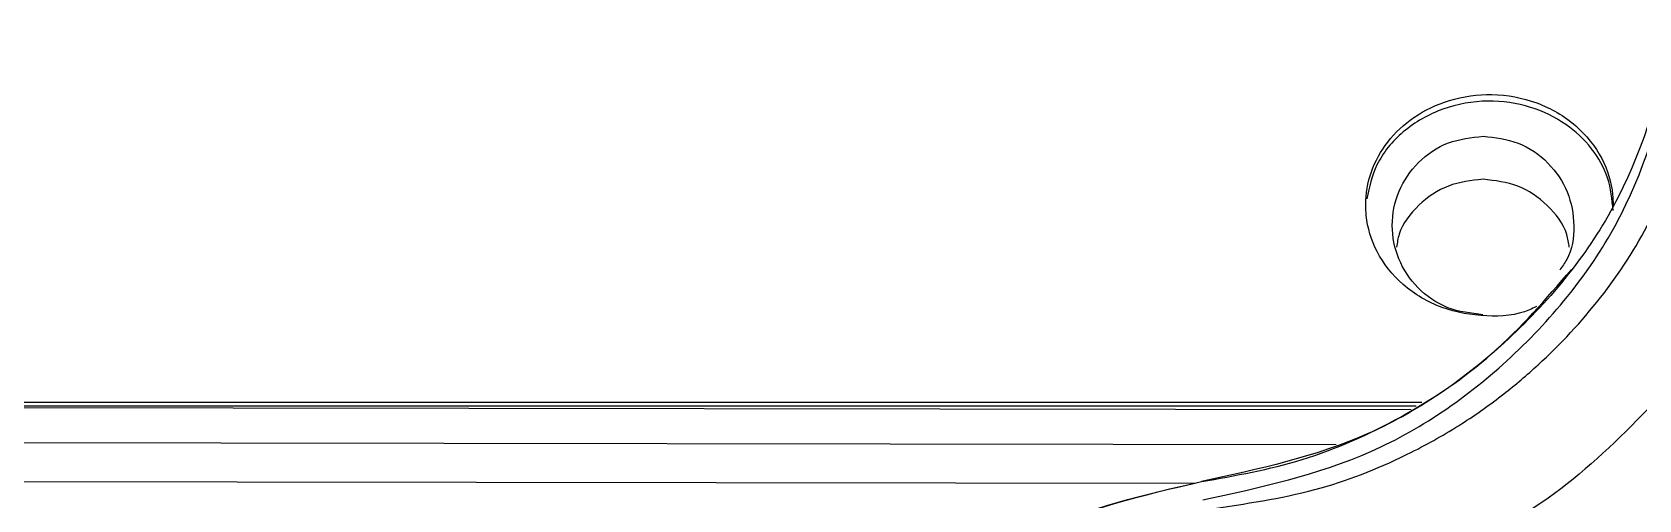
# Model space of a CAD drawing. Header units: millimetres. Extents: x 2223 to 4172, y 741 to 2119.
# Drawn here: x 2707.7 to 2736.92, y 1861.95 to 1870.46 of the extents above; entities that cross this region are included whole.
import ezdxf

# ---------------------------------------------------------------- set-up
doc = ezdxf.new("R2010")
doc.units = ezdxf.units.MM

msp = doc.modelspace()

# ---------------------------------------------------------------- linework, layer by layer
at = {"color": 7, "linetype": 'Continuous', "lineweight": 25}
for p, q in [((2696.042, 1863.648), (2732.779, 1863.596)), ((2697.202, 1863.729), (2732.971, 1863.729)), ((2732.872, 1863.661), (2697.202, 1863.66)), ((2731.413, 1862.955), (2696.029, 1863.004)), ((2728.852, 1862.252), (2696.028, 1862.297)), ((2728.964, 1862.286), (2728.964, 1862.286))]:
    msp.add_line(p, q, dxfattribs=at)
msp.add_open_spline([(2737.59, 1870.461), (2737.308, 1869.433), (2736.744, 1867.377), (2734.727, 1864.844), (2732.089, 1862.966), (2730.006, 1862.513), (2728.964, 1862.286)], degree=3, dxfattribs=at)
for points, knots in [([(2728.991, 1861.954), (2730.036, 1862.181), (2732.125, 1862.633), (2734.773, 1864.512), (2736.795, 1867.056), (2737.359, 1869.122), (2737.642, 1870.157)], [0, 0, 0, 0, 0.2500652, 0.4994456, 0.7493864, 1, 1, 1, 1]), ([(2729.241, 1861.805), (2729.882, 1861.902), (2731.105, 1862.086), (2732.584, 1862.688), (2733.673, 1863.304), (2734.439, 1863.846), (2735.727, 1864.94), (2737.307, 1866.899), (2737.878, 1869.006), (2738.158, 1870.037)], [0, 0, 0, 0, 0.149059, 0.284486, 0.365253, 0.437407, 0.500452, 0.755467, 1, 1, 1, 1]), ([(2735.056, 1865.469), (2735.014, 1865.448), (2734.74, 1865.309), (2734.134, 1865.27), (2733.328, 1865.405), (2732.614, 1865.823), (2732.13, 1866.428), (2731.967, 1866.963), (2731.942, 1867.457), (2732.024, 1867.933), (2732.333, 1868.491), (2732.826, 1868.948), (2733.483, 1869.26), (2734.265, 1869.368), (2735.077, 1869.218), (2735.79, 1868.807), (2736.273, 1868.204), (2736.441, 1867.67), (2736.45, 1867.379), (2736.452, 1867.316)], [0, 0, 0, 0, 0.012705, 0.084466, 0.160008, 0.235641, 0.306128, 0.369236, 0.386626, 0.443363, 0.500343, 0.560576, 0.626032, 0.69762, 0.773529, 0.848926, 0.919214, 0.982488, 1, 1, 1, 1]), ([(2736.452, 1867.215), (2736.432, 1867.417), (2736.391, 1867.821), (2736.075, 1868.37), (2735.593, 1868.823), (2734.939, 1869.136), (2734.159, 1869.249), (2733.338, 1869.105), (2732.623, 1868.696), (2732.122, 1868.105), (2732.019, 1867.643), (2731.972, 1867.432)], [0, 0, 0, 0, 0.0944504, 0.189255, 0.2896988, 0.4001421, 0.5217653, 0.6506678, 0.7799033, 0.899662, 1, 1, 1, 1]), ([(2734.082, 1865.322), (2733.865, 1865.348), (2733.427, 1865.399), (2732.878, 1865.782), (2732.519, 1866.32), (2732.393, 1866.95), (2732.52, 1867.581), (2732.885, 1868.118), (2733.436, 1868.495), (2733.872, 1868.544), (2734.089, 1868.568)], [0, 0, 0, 0, 0.1257878, 0.2534987, 0.3763227, 0.4988841, 0.6236524, 0.7475284, 0.8747101, 1, 1, 1, 1]), ([(2734.089, 1868.568), (2734.306, 1868.543), (2734.744, 1868.492), (2735.293, 1868.11), (2735.658, 1867.568), (2735.769, 1866.943), (2735.698, 1866.427), (2735.526, 1866.196), (2735.48, 1866.134)], [0, 0, 0, 0, 0.187724, 0.3784581, 0.5635224, 0.7491956, 0.9325038, 1, 1, 1, 1]), ([(2734.087, 1867.784), (2733.871, 1867.761), (2733.437, 1867.713), (2732.899, 1867.336), (2732.571, 1866.92), (2732.526, 1866.632), (2732.514, 1866.553)], [0, 0, 0, 0, 0.296558, 0.593116, 0.889674, 1, 1, 1, 1]), ([(2735.655, 1866.549), (2735.644, 1866.627), (2735.6, 1866.915), (2735.273, 1867.331), (2734.738, 1867.71), (2734.304, 1867.76), (2734.087, 1867.784)], [0, 0, 0, 0, 0.109326, 0.406217, 0.703109, 1, 1, 1, 1]), ([(2728.964, 1862.286), (2729.581, 1862.396), (2730.84, 1862.62), (2732.633, 1863.422), (2734.329, 1864.564), (2735.232, 1865.609), (2735.692, 1866.141)], [0, 0, 0, 0, 0.235613, 0.480811, 0.735604, 1, 1, 1, 1]), ([(2737.388, 1863.918), (2736.854, 1863.366), (2735.789, 1862.264), (2733.832, 1861.044), (2731.704, 1860.158), (2730.189, 1859.929), (2729.429, 1859.814)], [0, 0, 0, 0, 0.250755, 0.499989, 0.749233, 1, 1, 1, 1]), ([(2721.063, 1853.363), (2721.063, 1853.366), (2720.87, 1854.431), (2721.554, 1856.64), (2723.157, 1859.438), (2725.782, 1861.549), (2727.903, 1862.04), (2728.964, 1862.286)], [0, 0, 0, 0, 0.00073, 0.250548, 0.500365, 0.750183, 1, 1, 1, 1]), ([(2721.061, 1853.373), (2721.116, 1854.118), (2721.207, 1855.373), (2721.944, 1857.425), (2723.328, 1859.576), (2725.809, 1861.567), (2727.935, 1862.051), (2728.964, 1862.286)], [0, 0, 0, 0, 0.1721657, 0.2895759, 0.5005369, 0.7581236, 1, 1, 1, 1])]:
    msp.add_open_spline(points, degree=3, knots=knots, dxfattribs=at)

doc.saveas('drawing.dxf')
